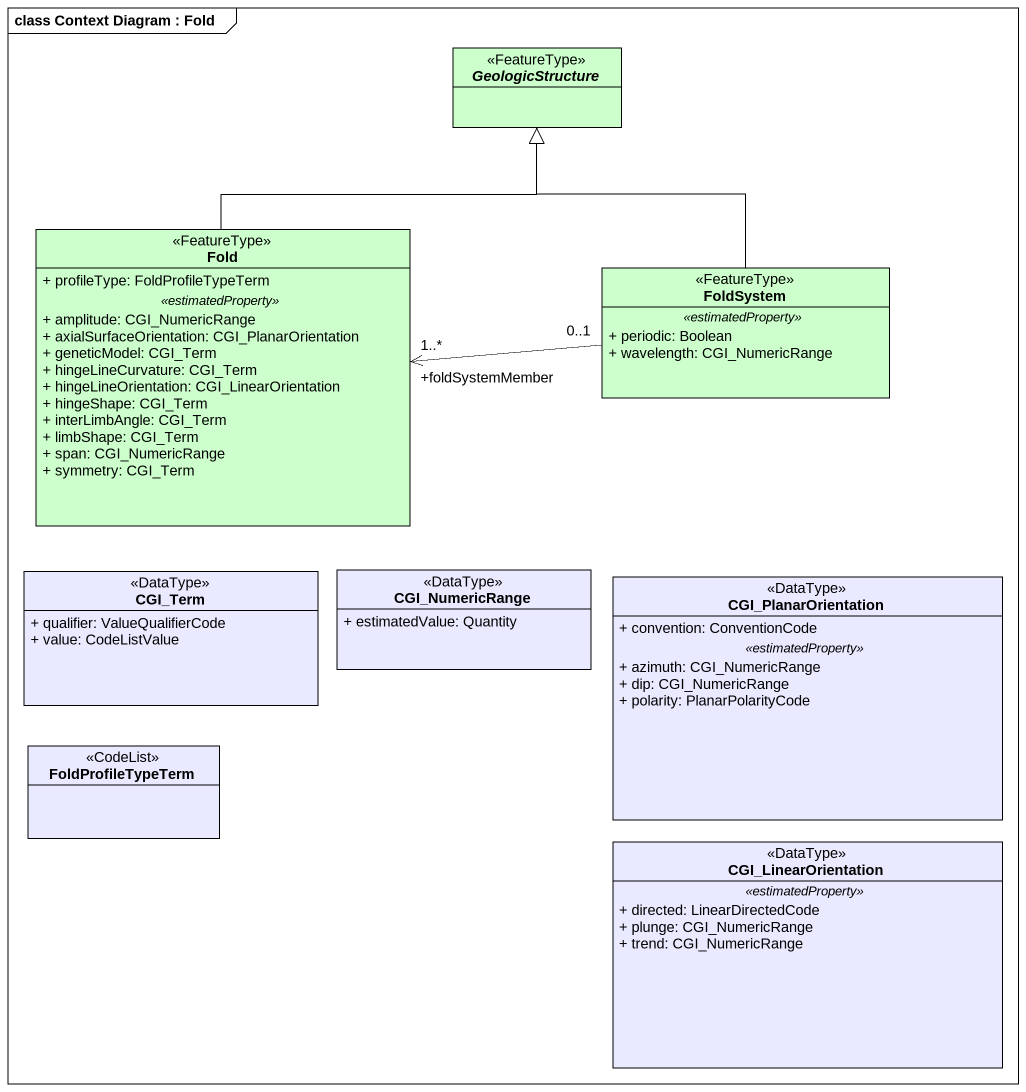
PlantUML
@startuml
mainframe class Context Diagram : Fold
hide circle
hide empty members
skinparam classAttributeIconSize 0
abstract class GeologicStructure <<FeatureType>> #CCFFCC
class Fold <<FeatureType>> #CCFFCC {
  + profileType: FoldProfileTypeTerm
  .. <<estimatedProperty>> ..
  + amplitude: CGI_NumericRange
  + axialSurfaceOrientation: CGI_PlanarOrientation
  + geneticModel: CGI_Term
  + hingeLineCurvature: CGI_Term
  + hingeLineOrientation: CGI_LinearOrientation
  + hingeShape: CGI_Term
  + interLimbAngle: CGI_Term
  + limbShape: CGI_Term
  + span: CGI_NumericRange
  + symmetry: CGI_Term
}
class FoldSystem <<FeatureType>> #CCFFCC {
  .. <<estimatedProperty>> ..
  + periodic: Boolean
  + wavelength: CGI_NumericRange
}
class CGI_Term <<DataType>> #E9E9FF {
  + qualifier: ValueQualifierCode
  + value: CodeListValue
}
class CGI_NumericRange <<DataType>> #E9E9FF {
  + estimatedValue: Quantity
}
class CGI_PlanarOrientation <<DataType>> #E9E9FF {
  + convention: ConventionCode
  .. <<estimatedProperty>> ..
  + azimuth: CGI_NumericRange
  + dip: CGI_NumericRange
  + polarity: PlanarPolarityCode
}
class FoldProfileTypeTerm <<CodeList>> #E9E9FF
class CGI_LinearOrientation <<DataType>> #E9E9FF {
  .. <<estimatedProperty>> ..
  + directed: LinearDirectedCode
  + plunge: CGI_NumericRange
  + trend: CGI_NumericRange
}
Fold -up-|> GeologicStructure
FoldSystem -up-|> GeologicStructure
FoldSystem "0..1" -left-> "+foldSystemMember\n1..*" Fold
@enduml
